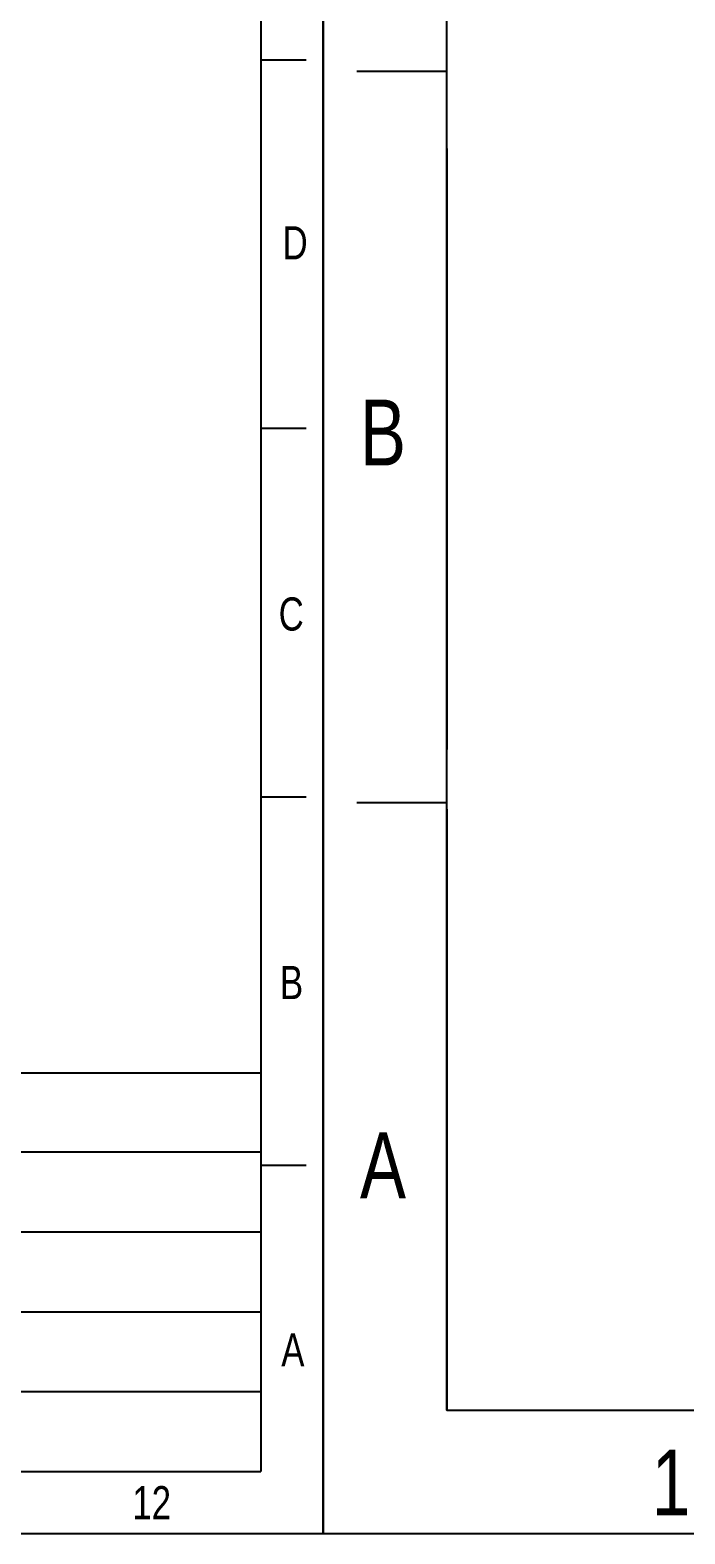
# Model space of a CAD drawing. Header units: millimetres. Extents: x 710 to 26878, y 589 to 5187.
# Drawn here: x 13279 to 13794, y 589 to 1771 of the extents above; entities that cross this region are included whole.
import ezdxf

# ---------------------------------------------------------------- set-up
doc = ezdxf.new("R2010")
doc.units = ezdxf.units.MM
doc.styles.add('CKSTANDARD', font='arial.ttf')
doc.styles.add('Roamns', font='romans.shx')

# ---------------------------------------------------------------- blocks, each defined once
blk = doc.blocks.new('standard template')
for p, q in [((37811.5, 17789.8), (37408.8, 17789.8)), ((37811.5, 14517.4), (37408.8, 14517.4)), ((456.3, 11245), (53.6, 11245)), ((37811.5, 11245), (37408.8, 11245)), ((456.3, 10901.2), (456.3, 8211.2)), ((456.3, 8211.2), (456.3, 10446.5)), ((456.3, 6313.4), (456.3, 10291.4)), ((23857, 8795.7), (37408.8, 8795.7)), ((23857, 8093.1), (37408.8, 8093.1)), ((456.3, 7972.7), (53.6, 7972.7)), ((456.3, 7944.1), (456.3, 5254.1)), ((37811.5, 7972.7), (37408.8, 7972.7)), ((23857, 7383.4), (37408.8, 7383.4)), ((23857, 6673.6), (37408.8, 6673.6)), ((23857, 5963.9), (37408.8, 5963.9)), ((456.3, 5254.1), (37408.8, 5254.1))]:
    blk.add_line(p, q)
blk.add_lwpolyline([(37962.6, 4700.3), (-97.5, 4700.3), (-97.5, 30879.2), (37962.6, 30879.2)], close=True)
at = {"color": 7}
for points in [[(456.3, 6673.6), (456.3, 5963.9), (456.3, 5254.1), (456.3, 30225.9), (37408.8, 30225.9), (37408.8, 5254.1)], [(456.3, 9630.7), (456.3, 8921), (456.3, 8211.2)]]:
    blk.add_lwpolyline(points, dxfattribs=at)
at = {"style": 'CKSTANDARD', "width": 0.75}
for s, height, p in [('D', 294.8, (37601.4, 16019.8)), ('C', 294.8, (37566.7, 12723.4)), ('B', 294.8, (66.9, 9482.5)), ('B', 294.8, (37578.3, 9450.1)), ('A', 294.8, (66.9, 6202.3)), ('A', 294.8, (37589.8, 6188.3)), ('12', 294.75, (36267.5, 4830.4)), ('1', 294.8, (1373, 4782.9))]:
    blk.add_text(s, height=height, dxfattribs=at).set_placement(p)
at = {"style": 'Roamns'}
for tag, p in [('PAGE_NAME', (27466, 7593.7)), ('PROJECT_NAME', (27466, 6883.9)), ('DRAWN_NAME', (27466, 6174.1)), ('VERSION', (34241, 6174.1)), ('SELECT_DATA', (27466, 5464.4)), ('PAGE_NUMBER', (34241, 5464.4))]:
    blk.add_attdef(tag, p, '', height=284.5, dxfattribs=at)

msp = doc.modelspace()

# ---------------------------------------------------------------- block references
at = {"transparency": 33554595, "xscale": 0.175619068910255, "yscale": 0.175619068910255, "zscale": 0.175619068910255}
msp.add_blockref('standard template', (13526.8826, -236.2053), dxfattribs=at)
at = {"lineweight": -3, "transparency": 33554595, "xscale": 0.0885002660397285, "yscale": 0.0885002660397285, "zscale": 0.0885002660397285}
msp.add_blockref('standard template', (10150.0666, 173.2812), dxfattribs=at)

doc.saveas('drawing.dxf')
